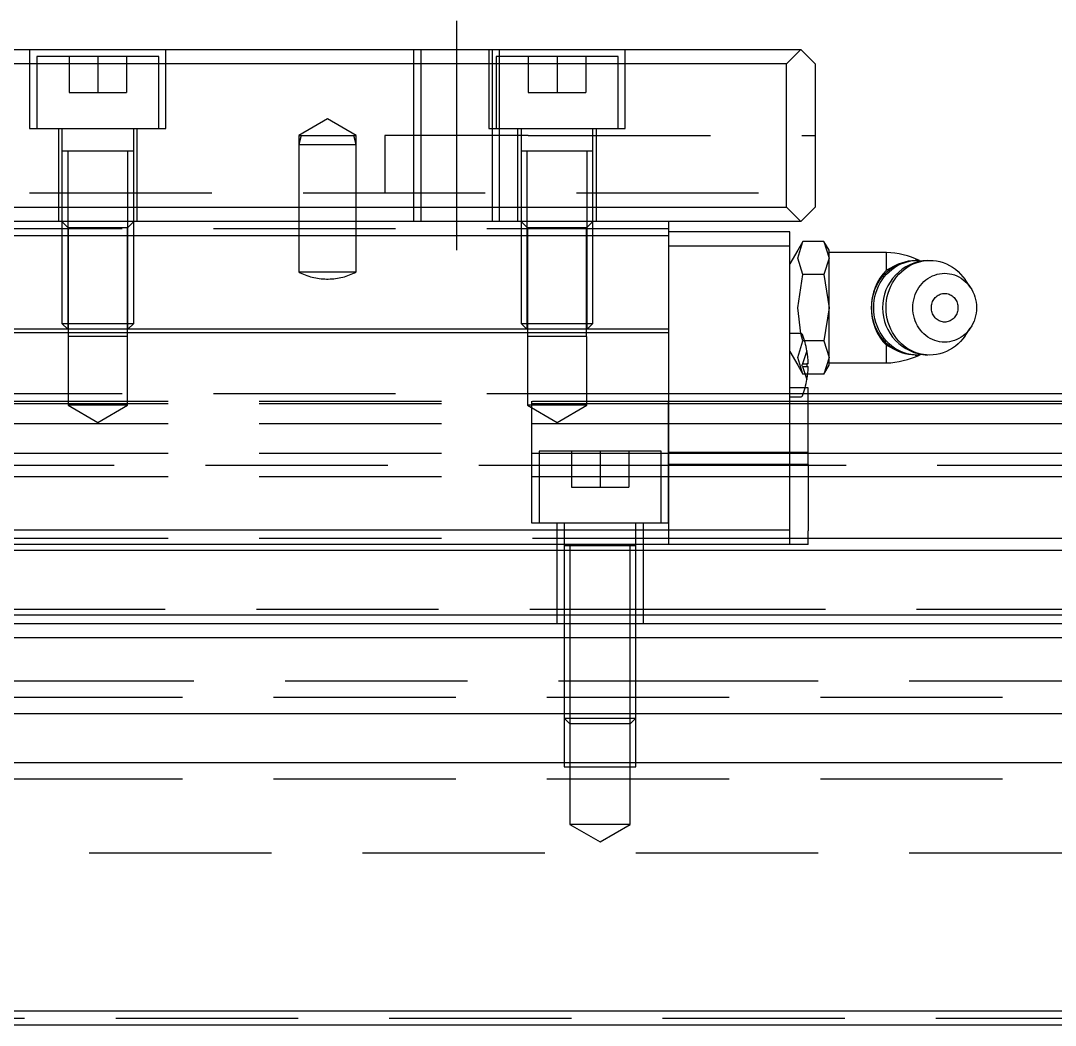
# Model space of a CAD drawing. Extents: x -8 to 822, y -347 to 120.
# Drawn here: x 279.6 to 351.7, y -256.7 to -186.7 of the extents above; entities that cross this region are included whole.
import ezdxf

# ---------------------------------------------------------------- set-up
doc = ezdxf.new("R2010")
doc.units = 0
doc.linetypes.add('CENTER', pattern=[50.8, 31.75, -6.35, 6.35, -6.35])
doc.linetypes.add('DASHED', pattern=[19.05, 12.7, -6.35])
doc.layers.get('0').update_dxf_attribs({"linetype": 'CONTINUOUS'})
doc.layers.add('CENTER', color=1, linetype='CENTER')

msp = doc.modelspace()

# ---------------------------------------------------------------- linework, layer by layer
at = {"color": 7, "linetype": 'CONTINUOUS'}
for p, q in [((186, -188.653), (334, -188.653)), ((334, -188.653), (333, -189.653)), ((335, -189.653), (334, -188.653)), ((333, -189.653), (187, -189.653)), ((333, -199.653), (333, -189.653)), ((335, -189.653), (335, -199.653)), ((187, -199.653), (333, -199.653)), ((333, -199.653), (334, -200.653)), ((334, -200.653), (335, -199.653)), ((334, -200.653), (186, -200.653)), ((324.8, -201.653), (324.8, -200.653)), ((324.8, -201.653), (277.2, -201.653)), ((333.232, -201.353), (324.8, -201.353)), ((324.8, -208.153), (324.8, -201.653)), ((333.232, -202.353), (333.232, -201.353)), ((333.232, -202.353), (324.8, -202.353)), ((333.232, -222.153), (333.232, -202.353)), ((334.135, -202.034), (333.778, -202.653)), ((333.778, -203.189), (334.135, -202.034)), ((335.6, -202.034), (334.135, -202.034)), ((335.6, -202.034), (335.599, -202.033)), ((335.957, -202.653), (335.6, -202.034)), ((335.6, -202.034), (335.957, -203.189)), ((333.778, -202.653), (333.232, -203.598)), ((334.135, -204.343), (333.778, -203.189)), ((335.957, -203.189), (335.6, -204.343)), ((335.957, -203.189), (335.957, -202.653)), ((339.957, -202.803), (335.957, -202.803)), ((335.957, -206.653), (335.957, -203.189)), ((339.957, -204.04), (339.957, -202.803)), ((340.718, -203.644), (339.957, -204.04)), ((339.989, -204.143), (340.177, -203.983)), ((340.142, -204.143), (340.33, -203.983)), ((340.177, -203.983), (340.376, -203.839)), ((340.33, -203.983), (340.529, -203.839)), ((340.376, -203.839), (340.585, -203.712)), ((340.529, -203.839), (340.738, -203.712)), ((340.585, -203.712), (340.802, -203.604)), ((340.738, -203.712), (340.955, -203.604)), ((340.802, -203.604), (341.027, -203.514)), ((340.955, -203.604), (341.18, -203.514)), ((341.001, -204.143), (341.189, -203.983)), ((341.027, -203.514), (341.257, -203.444)), ((341.18, -203.514), (341.41, -203.444)), ((341.189, -203.983), (341.388, -203.839)), ((341.257, -203.444), (341.492, -203.393)), ((341.388, -203.839), (341.597, -203.712)), ((341.41, -203.444), (341.645, -203.393)), ((341.492, -203.393), (341.729, -203.363)), ((341.597, -203.712), (341.815, -203.604)), ((341.645, -203.393), (341.883, -203.363)), ((341.729, -203.363), (341.969, -203.353)), ((341.815, -203.604), (342.039, -203.514)), ((341.883, -203.363), (342.122, -203.353)), ((342.122, -203.353), (341.969, -203.353)), ((342.039, -203.514), (342.27, -203.444)), ((342.122, -203.353), (342.534, -203.383)), ((342.27, -203.444), (342.504, -203.393)), ((342.504, -203.393), (342.742, -203.363)), ((342.742, -203.363), (342.981, -203.353)), ((342.981, -203.353), (343.219, -203.363)), ((343.219, -203.363), (343.455, -203.393)), ((343.455, -203.393), (343.688, -203.442)), ((343.688, -203.442), (343.916, -203.512)), ((343.916, -203.512), (344.14, -203.6)), ((344.14, -203.6), (344.356, -203.707)), ((344.356, -203.707), (344.563, -203.832)), ((344.563, -203.832), (344.762, -203.974)), ((344.762, -203.974), (344.949, -204.132)), ((333.778, -206.653), (334.135, -204.343)), ((335.6, -204.343), (334.135, -204.343)), ((335.6, -204.343), (335.957, -206.653)), ((339.369, -204.928), (339.502, -204.713)), ((339.502, -204.713), (339.65, -204.51)), ((339.522, -204.928), (339.655, -204.713)), ((339.65, -204.51), (339.813, -204.319)), ((339.655, -204.713), (339.803, -204.51)), ((339.803, -204.51), (339.966, -204.319)), ((339.813, -204.319), (339.989, -204.143)), ((339.966, -204.319), (340.142, -204.143)), ((340.382, -204.928), (340.515, -204.713)), ((340.515, -204.713), (340.663, -204.51)), ((340.663, -204.51), (340.826, -204.319)), ((340.826, -204.319), (341.001, -204.143)), ((342.57, -204.832), (342.707, -204.715)), ((342.707, -204.715), (342.851, -204.61)), ((342.851, -204.61), (343.002, -204.518)), ((343.002, -204.518), (343.159, -204.438)), ((343.159, -204.438), (343.322, -204.373)), ((343.322, -204.373), (343.489, -204.321)), ((343.489, -204.321), (343.659, -204.284)), ((343.659, -204.284), (343.831, -204.261)), ((343.831, -204.261), (344.005, -204.253)), ((344.005, -204.253), (344.178, -204.259)), ((344.178, -204.259), (344.351, -204.28)), ((344.351, -204.28), (344.521, -204.316)), ((344.521, -204.316), (344.688, -204.366)), ((344.688, -204.366), (344.852, -204.43)), ((344.852, -204.43), (345.01, -204.508)), ((344.949, -204.132), (345.124, -204.305)), ((345.01, -204.508), (345.162, -204.599)), ((345.124, -204.305), (345.287, -204.493)), ((345.162, -204.599), (345.307, -204.702)), ((345.287, -204.493), (345.435, -204.694)), ((345.307, -204.702), (345.444, -204.818)), ((345.799, -205.228), (345.435, -204.694)), ((339.069, -205.633), (339.152, -205.39)), ((339.152, -205.39), (339.252, -205.155)), ((339.222, -205.633), (339.305, -205.39)), ((339.252, -205.155), (339.369, -204.928)), ((339.305, -205.39), (339.405, -205.155)), ((339.405, -205.155), (339.522, -204.928)), ((340.082, -205.633), (340.165, -205.39)), ((340.165, -205.39), (340.265, -205.155)), ((340.265, -205.155), (340.382, -204.928)), ((342.038, -205.566), (342.122, -205.402)), ((342.122, -205.402), (342.218, -205.246)), ((342.218, -205.246), (342.326, -205.098)), ((342.326, -205.098), (342.443, -204.959)), ((342.443, -204.959), (342.57, -204.832)), ((345.444, -204.818), (345.572, -204.944)), ((345.572, -204.944), (345.691, -205.081)), ((345.691, -205.081), (345.799, -205.228)), ((345.799, -205.228), (345.898, -205.386)), ((345.898, -205.386), (345.985, -205.552)), ((338.929, -206.394), (338.957, -206.136)), ((338.957, -206.136), (339.004, -205.882)), ((339.004, -205.882), (339.069, -205.633)), ((339.082, -206.394), (339.111, -206.136)), ((339.111, -206.136), (339.157, -205.882)), ((339.157, -205.882), (339.222, -205.633)), ((339.942, -206.394), (339.97, -206.136)), ((339.97, -206.136), (340.017, -205.882)), ((340.017, -205.882), (340.082, -205.633)), ((341.825, -206.278), (341.858, -206.094)), ((341.858, -206.094), (341.905, -205.913)), ((341.905, -205.913), (341.965, -205.737)), ((341.965, -205.737), (342.038, -205.566)), ((343.177, -206.23), (343.215, -206.153)), ((343.215, -206.153), (343.258, -206.079)), ((343.258, -206.079), (343.307, -206.01)), ((343.307, -206.01), (343.361, -205.946)), ((343.361, -205.946), (343.421, -205.887)), ((343.421, -205.887), (343.485, -205.834)), ((343.485, -205.834), (343.553, -205.787)), ((343.553, -205.787), (343.624, -205.746)), ((343.624, -205.746), (343.699, -205.713)), ((343.699, -205.713), (343.776, -205.687)), ((343.776, -205.687), (343.854, -205.668)), ((343.854, -205.668), (343.934, -205.656)), ((343.934, -205.656), (344.015, -205.653)), ((344.015, -205.653), (344.095, -205.656)), ((344.095, -205.656), (344.175, -205.668)), ((344.175, -205.668), (344.254, -205.687)), ((344.254, -205.687), (344.331, -205.713)), ((344.331, -205.713), (344.405, -205.746)), ((344.405, -205.746), (344.477, -205.787)), ((344.477, -205.787), (344.545, -205.834)), ((344.545, -205.834), (344.609, -205.887)), ((344.609, -205.887), (344.668, -205.946)), ((344.668, -205.946), (344.722, -206.01)), ((344.722, -206.01), (344.771, -206.079)), ((344.771, -206.079), (344.815, -206.153)), ((344.815, -206.153), (344.852, -206.23)), ((345.985, -205.552), (346.059, -205.724)), ((346.059, -205.724), (346.121, -205.903)), ((346.121, -205.903), (346.169, -206.086)), ((346.169, -206.086), (346.204, -206.273)), ((334, -208.451), (333.778, -206.653)), ((335.957, -206.653), (335.6, -208.962)), ((335.957, -210.117), (335.957, -206.653)), ((338.92, -206.653), (338.929, -206.394)), ((338.929, -206.912), (338.92, -206.653)), ((338.957, -207.169), (338.929, -206.912)), ((339.073, -206.653), (339.082, -206.394)), ((339.082, -206.912), (339.073, -206.653)), ((339.111, -207.169), (339.082, -206.912)), ((339.933, -206.653), (339.942, -206.394)), ((339.942, -206.912), (339.933, -206.653)), ((339.97, -207.169), (339.942, -206.912)), ((341.797, -206.653), (341.804, -206.465)), ((341.804, -206.84), (341.797, -206.653)), ((341.804, -206.465), (341.825, -206.278)), ((341.825, -207.027), (341.804, -206.84)), ((343.091, -206.653), (343.094, -206.566)), ((343.094, -206.74), (343.091, -206.653)), ((343.094, -206.566), (343.105, -206.479)), ((343.105, -206.826), (343.094, -206.74)), ((343.105, -206.479), (343.122, -206.394)), ((343.122, -206.912), (343.105, -206.826)), ((343.122, -206.394), (343.147, -206.311)), ((343.147, -206.995), (343.122, -206.912)), ((343.147, -206.311), (343.177, -206.23)), ((344.852, -206.23), (344.883, -206.311)), ((344.883, -206.311), (344.907, -206.394)), ((344.907, -206.912), (344.883, -206.995)), ((344.907, -206.394), (344.925, -206.479)), ((344.925, -206.826), (344.907, -206.912)), ((344.925, -206.479), (344.935, -206.566)), ((344.935, -206.74), (344.925, -206.826)), ((344.935, -206.566), (344.939, -206.653)), ((344.939, -206.653), (344.935, -206.74)), ((346.204, -206.273), (346.225, -206.462)), ((346.225, -206.843), (346.204, -207.032)), ((346.225, -206.462), (346.232, -206.653)), ((346.232, -206.653), (346.225, -206.843)), ((339.004, -207.423), (338.957, -207.169)), ((339.069, -207.672), (339.004, -207.423)), ((339.157, -207.423), (339.111, -207.169)), ((339.222, -207.672), (339.157, -207.423)), ((340.017, -207.423), (339.97, -207.169)), ((340.082, -207.672), (340.017, -207.423)), ((341.858, -207.211), (341.825, -207.027)), ((341.905, -207.392), (341.858, -207.211)), ((341.965, -207.569), (341.905, -207.392)), ((342.038, -207.739), (341.965, -207.569)), ((343.177, -207.075), (343.147, -206.995)), ((343.215, -207.153), (343.177, -207.075)), ((343.258, -207.226), (343.215, -207.153)), ((343.307, -207.295), (343.258, -207.226)), ((343.361, -207.36), (343.307, -207.295)), ((343.421, -207.419), (343.361, -207.36)), ((343.485, -207.472), (343.421, -207.419)), ((343.553, -207.519), (343.485, -207.472)), ((343.624, -207.559), (343.553, -207.519)), ((343.699, -207.592), (343.624, -207.559)), ((343.776, -207.619), (343.699, -207.592)), ((343.854, -207.637), (343.776, -207.619)), ((343.934, -207.649), (343.854, -207.637)), ((344.175, -207.637), (344.095, -207.649)), ((344.254, -207.619), (344.175, -207.637)), ((344.331, -207.592), (344.254, -207.619)), ((344.405, -207.559), (344.331, -207.592)), ((344.477, -207.519), (344.405, -207.559)), ((344.545, -207.472), (344.477, -207.519)), ((344.609, -207.419), (344.545, -207.472)), ((344.668, -207.36), (344.609, -207.419)), ((344.722, -207.295), (344.668, -207.36)), ((344.771, -207.226), (344.722, -207.295)), ((344.815, -207.153), (344.771, -207.226)), ((344.852, -207.075), (344.815, -207.153)), ((344.883, -206.995), (344.852, -207.075)), ((346.059, -207.581), (345.985, -207.754)), ((346.121, -207.403), (346.059, -207.581)), ((346.169, -207.219), (346.121, -207.403)), ((346.204, -207.032), (346.169, -207.219)), ((324.8, -208.153), (277.2, -208.153)), ((324.8, -208.403), (324.8, -208.153)), ((339.152, -207.916), (339.069, -207.672)), ((339.252, -208.151), (339.152, -207.916)), ((339.305, -207.916), (339.222, -207.672)), ((339.369, -208.377), (339.252, -208.151)), ((339.405, -208.151), (339.305, -207.916)), ((339.522, -208.377), (339.405, -208.151)), ((340.165, -207.916), (340.082, -207.672)), ((340.265, -208.151), (340.165, -207.916)), ((340.382, -208.377), (340.265, -208.151)), ((342.122, -207.903), (342.038, -207.739)), ((342.218, -208.06), (342.122, -207.903)), ((342.326, -208.208), (342.218, -208.06)), ((342.443, -208.346), (342.326, -208.208)), ((342.57, -208.474), (342.443, -208.346)), ((344.015, -207.653), (343.934, -207.649)), ((344.095, -207.649), (344.015, -207.653)), ((345.435, -208.612), (345.799, -208.077)), ((345.572, -208.361), (345.444, -208.488)), ((345.691, -208.224), (345.572, -208.361)), ((345.799, -208.077), (345.691, -208.224)), ((345.898, -207.92), (345.799, -208.077)), ((345.985, -207.754), (345.898, -207.92)), ((324.8, -208.403), (277.2, -208.403)), ((324.8, -222.153), (324.8, -208.403)), ((334.014, -208.453), (333.232, -208.453)), ((335.6, -208.962), (334.257, -208.962)), ((335.6, -208.962), (335.957, -210.117)), ((339.502, -208.592), (339.369, -208.377)), ((339.65, -208.796), (339.502, -208.592)), ((339.655, -208.592), (339.522, -208.377)), ((339.813, -208.986), (339.65, -208.796)), ((339.803, -208.796), (339.655, -208.592)), ((339.966, -208.986), (339.803, -208.796)), ((339.989, -209.162), (339.813, -208.986)), ((340.142, -209.162), (339.966, -208.986)), ((340.515, -208.592), (340.382, -208.377)), ((340.663, -208.796), (340.515, -208.592)), ((340.826, -208.986), (340.663, -208.796)), ((341.001, -209.162), (340.826, -208.986)), ((342.707, -208.591), (342.57, -208.474)), ((342.851, -208.695), (342.707, -208.591)), ((343.002, -208.788), (342.851, -208.695)), ((343.159, -208.867), (343.002, -208.788)), ((343.322, -208.933), (343.159, -208.867)), ((343.489, -208.984), (343.322, -208.933)), ((343.659, -209.022), (343.489, -208.984)), ((343.831, -209.044), (343.659, -209.022)), ((344.005, -209.053), (343.831, -209.044)), ((344.178, -209.046), (344.005, -209.053)), ((344.351, -209.025), (344.178, -209.046)), ((344.521, -208.989), (344.351, -209.025)), ((344.688, -208.939), (344.521, -208.989)), ((344.852, -208.875), (344.688, -208.939)), ((345.01, -208.797), (344.852, -208.875)), ((345.124, -209), (344.949, -209.174)), ((345.162, -208.707), (345.01, -208.797)), ((345.287, -208.812), (345.124, -209)), ((345.307, -208.603), (345.162, -208.707)), ((345.435, -208.612), (345.287, -208.812)), ((345.444, -208.488), (345.307, -208.603)), ((339.957, -209.265), (340.717, -209.662)), ((339.957, -210.503), (339.957, -209.265)), ((340.177, -209.322), (339.989, -209.162)), ((340.33, -209.322), (340.142, -209.162)), ((340.376, -209.466), (340.177, -209.322)), ((340.529, -209.466), (340.33, -209.322)), ((340.585, -209.593), (340.376, -209.466)), ((340.738, -209.593), (340.529, -209.466)), ((340.802, -209.701), (340.585, -209.593)), ((340.955, -209.701), (340.738, -209.593)), ((341.027, -209.791), (340.802, -209.701)), ((341.18, -209.791), (340.955, -209.701)), ((341.189, -209.323), (341.001, -209.162)), ((341.257, -209.862), (341.027, -209.791)), ((341.41, -209.862), (341.18, -209.791)), ((341.388, -209.466), (341.189, -209.323)), ((341.597, -209.593), (341.388, -209.466)), ((341.815, -209.702), (341.597, -209.593)), ((342.039, -209.791), (341.815, -209.702)), ((342.27, -209.862), (342.039, -209.791)), ((343.917, -209.794), (343.688, -209.863)), ((344.14, -209.705), (343.917, -209.794)), ((344.356, -209.598), (344.14, -209.705)), ((344.564, -209.474), (344.356, -209.598)), ((344.762, -209.332), (344.564, -209.474)), ((344.949, -209.174), (344.762, -209.332)), ((335.957, -210.117), (335.6, -211.271)), ((335.957, -210.653), (335.957, -210.117)), ((335.957, -210.503), (339.957, -210.503)), ((341.492, -209.912), (341.257, -209.862)), ((341.645, -209.912), (341.41, -209.862)), ((341.729, -209.943), (341.492, -209.912)), ((341.883, -209.943), (341.645, -209.912)), ((341.969, -209.953), (341.729, -209.943)), ((342.122, -209.953), (341.883, -209.943)), ((341.969, -209.953), (342.122, -209.953)), ((342.534, -209.922), (342.122, -209.953)), ((342.505, -209.912), (342.27, -209.862)), ((342.742, -209.943), (342.505, -209.912)), ((342.982, -209.953), (342.742, -209.943)), ((343.219, -209.943), (342.982, -209.953)), ((343.455, -209.913), (343.219, -209.943)), ((343.688, -209.863), (343.455, -209.913)), ((334.416, -210.553), (334.416, -210.753)), ((334.498, -210.553), (334.416, -210.553)), ((334.416, -210.753), (334.498, -210.753)), ((335.6, -211.271), (335.957, -210.653)), ((335.6, -211.271), (334.467, -211.271)), ((335.599, -211.273), (335.6, -211.271)), ((334.5, -212.223), (334.291, -212.223)), ((334.5, -214.823), (334.5, -212.223)), ((448, -212.653), (334.5, -212.653)), ((333.232, -212.853), (334.014, -212.853)), ((334.5, -213.153), (520, -213.153)), ((334.5, -213.316), (520, -213.316)), ((334.5, -214.715), (520, -214.715)), ((334.5, -216.736), (334.5, -214.823)), ((334.5, -216.736), (333.232, -216.736)), ((334.5, -217.581), (334.5, -216.736)), ((334.5, -216.791), (520, -216.791)), ((334.5, -217.581), (333.232, -217.581)), ((334.5, -217.581), (334.5, -222.191)), ((334.5, -218.411), (520, -218.411)), ((324.8, -222.153), (277.2, -222.153)), ((333.232, -222.153), (324.8, -222.153)), ((324.8, -223.153), (324.8, -222.153)), ((333.232, -223.153), (333.232, -222.153)), ((334.5, -223.153), (334.5, -222.191)), ((334.5, -222.704), (520, -222.704)), ((324.8, -223.153), (277.2, -223.153)), ((322.5, -223.253), (317.5, -223.253)), ((333.232, -223.153), (324.8, -223.153)), ((334.5, -223.153), (333.232, -223.153)), ((0, -223.553), (520, -223.553)), ((0, -228.053), (520, -228.053)), ((1, -228.653), (519, -228.653)), ((518, -229.653), (2, -229.653)), ((518, -234.953), (2, -234.953)), ((518, -238.353), (2, -238.353)), ((2, -255.653), (518, -255.653)), ((519, -256.653), (1, -256.653))]:
    msp.add_line(p, q, dxfattribs=at)
at = {"color": 3, "linetype": 'DASHED'}
for p, q in [((280.25, -188.653), (280.25, -194.153)), ((289.75, -194.153), (289.75, -188.653)), ((307, -188.653), (307, -200.653)), ((307.5, -188.653), (307.5, -200.653)), ((312.25, -188.653), (312.25, -194.153)), ((312.5, -200.653), (312.5, -188.653)), ((313, -189.153), (313, -188.653)), ((321.75, -194.153), (321.75, -188.653)), ((280.75, -189.153), (280.75, -194.153)), ((289.25, -189.153), (280.75, -189.153)), ((283, -189.153), (283, -191.653)), ((285, -189.153), (285, -191.653)), ((287, -189.153), (287, -191.653)), ((289.25, -194.153), (289.25, -189.153)), ((312.75, -189.153), (312.75, -194.153)), ((321.25, -189.153), (312.75, -189.153)), ((313, -194.153), (313, -189.153)), ((315, -189.153), (315, -191.653)), ((317, -189.153), (317, -191.653)), ((319, -189.153), (319, -191.653)), ((321.25, -194.153), (321.25, -189.153)), ((283, -191.653), (285, -191.653)), ((285, -191.653), (287, -191.653)), ((315, -191.653), (317, -191.653)), ((317, -191.653), (319, -191.653)), ((301, -193.498), (299, -194.653)), ((303, -194.653), (301, -193.498)), ((280.25, -194.153), (289.75, -194.153)), ((282.25, -194.153), (282.25, -200.653)), ((282.5, -194.153), (282.5, -195.753)), ((287.5, -195.753), (287.5, -194.153)), ((287.75, -200.653), (287.75, -194.153)), ((299, -194.653), (299, -195.283)), ((299.169, -194.653), (299, -195.283)), ((299, -194.653), (301, -194.653)), ((301, -194.653), (303, -194.653)), ((303, -195.283), (302.831, -194.653)), ((303, -195.283), (303, -194.653)), ((315, -194.653), (305, -194.653)), ((305, -194.653), (305, -198.653)), ((312.25, -194.153), (321.75, -194.153)), ((313, -200.653), (313, -194.153)), ((314.25, -194.153), (314.25, -200.653)), ((314.5, -194.153), (314.5, -195.753)), ((315, -194.653), (335, -194.653)), ((319.5, -195.753), (319.5, -194.153)), ((319.75, -200.653), (319.75, -194.153)), ((299, -195.283), (299, -200.653)), ((299, -195.283), (303, -195.283)), ((303, -200.653), (303, -195.283)), ((282.5, -195.748), (282.5, -195.753)), ((282.5, -195.753), (282.5, -195.758)), ((282.5, -195.753), (282.5, -200.653)), ((287.5, -195.753), (282.5, -195.753)), ((287.5, -195.753), (282.5, -195.753)), ((287.5, -195.753), (282.5, -195.753)), ((282.9, -195.753), (282.9, -200.653)), ((287.1, -200.653), (287.1, -195.753)), ((287.5, -195.753), (287.5, -195.748)), ((287.5, -195.758), (287.5, -195.753)), ((287.5, -200.653), (287.5, -195.753)), ((314.5, -195.748), (314.5, -195.753)), ((314.5, -195.753), (314.5, -195.758)), ((314.5, -195.753), (314.5, -200.653)), ((319.5, -195.753), (314.5, -195.753)), ((319.5, -195.753), (314.5, -195.753)), ((319.5, -195.753), (314.5, -195.753)), ((319.5, -195.753), (314.5, -195.753)), ((314.9, -195.753), (314.9, -200.653)), ((319.1, -200.653), (319.1, -195.753)), ((319.5, -195.753), (319.5, -195.748)), ((319.5, -195.758), (319.5, -195.753)), ((319.5, -200.653), (319.5, -195.753)), ((185, -198.653), (335, -198.653)), ((324.8, -201.153), (277.2, -201.153)), ((282.5, -200.653), (282.938, -201.091)), ((282.5, -200.653), (282.5, -207.753)), ((287.5, -200.653), (282.5, -200.653)), ((282.9, -200.653), (282.9, -208.153)), ((282.938, -201.091), (282.938, -208.653)), ((287.062, -201.091), (282.938, -201.091)), ((287.062, -201.091), (287.5, -200.653)), ((287.062, -208.653), (287.062, -201.091)), ((287.1, -208.153), (287.1, -200.653)), ((287.5, -207.753), (287.5, -200.653)), ((299, -200.653), (299, -204.153)), ((303, -204.153), (303, -200.653)), ((314.5, -200.653), (314.938, -201.091)), ((314.5, -200.653), (314.5, -207.753)), ((319.5, -200.653), (314.5, -200.653)), ((314.9, -200.653), (314.9, -208.153)), ((314.938, -201.091), (314.938, -208.653)), ((319.062, -201.091), (314.938, -201.091)), ((319.062, -201.091), (319.5, -200.653)), ((319.062, -208.653), (319.062, -201.091)), ((319.1, -208.153), (319.1, -200.653)), ((319.5, -207.753), (319.5, -200.653)), ((299, -204.153), (303, -204.153)), ((300.937, -204.653), (301.063, -204.653)), ((282.5, -207.753), (282.9, -208.153)), ((282.5, -207.753), (287.5, -207.753)), ((287.1, -208.153), (287.5, -207.753)), ((314.5, -207.753), (314.9, -208.153)), ((314.5, -207.753), (319.5, -207.753)), ((319.1, -208.153), (319.5, -207.753)), ((282.933, -208.653), (282.933, -213.453)), ((287.067, -208.653), (282.933, -208.653)), ((287.067, -213.453), (287.067, -208.653)), ((314.933, -208.653), (314.933, -213.453)), ((319.067, -208.653), (314.933, -208.653)), ((319.067, -213.453), (319.067, -208.653)), ((333.778, -210.117), (334.135, -208.962)), ((334.135, -208.962), (334, -208.451)), ((334.257, -208.962), (334.135, -208.962)), ((333.232, -209.708), (333.778, -210.653)), ((334.416, -209.654), (334.1, -210.553)), ((334.135, -211.271), (333.778, -210.117)), ((333.778, -210.653), (334.135, -211.271)), ((334.1, -210.553), (334.065, -210.653)), ((334.1, -210.753), (334.065, -210.653)), ((334.1, -210.553), (334.416, -210.553)), ((334.1, -210.753), (334.416, -211.651)), ((334.1, -210.753), (334.416, -210.753)), ((334.467, -211.271), (334.135, -211.271)), ((324.8, -212.653), (279, -212.653)), ((333.232, -212.653), (324.8, -212.653)), ((334.291, -212.223), (333.232, -212.223)), ((334.157, -212.653), (333.232, -212.653)), ((334.5, -212.653), (334.157, -212.653)), ((277.2, -213.153), (324.8, -213.153)), ((277.2, -213.316), (324.8, -213.316)), ((315.25, -221.653), (315.25, -213.153)), ((324.75, -213.153), (324.75, -221.653)), ((324.8, -213.153), (333.232, -213.153)), ((324.8, -213.316), (333.232, -213.316)), ((333.232, -213.153), (334.5, -213.153)), ((333.232, -213.316), (334.5, -213.316)), ((282.933, -213.453), (285, -214.646)), ((287.067, -213.453), (282.933, -213.453)), ((285, -214.646), (287.067, -213.453)), ((314.933, -213.453), (317, -214.646)), ((319.067, -213.453), (314.933, -213.453)), ((317, -214.646), (319.067, -213.453)), ((277.2, -214.715), (324.8, -214.715)), ((324.8, -214.715), (333.232, -214.715)), ((333.232, -214.715), (334.5, -214.715)), ((277.2, -216.791), (324.8, -216.791)), ((315.75, -216.653), (315.75, -221.653)), ((324.25, -216.653), (315.75, -216.653)), ((318, -216.653), (318, -219.153)), ((320, -216.653), (320, -219.153)), ((322, -216.653), (322, -219.153)), ((324.25, -221.653), (324.25, -216.653)), ((333.232, -216.736), (324.8, -216.736)), ((324.8, -216.791), (333.232, -216.791)), ((333.232, -216.791), (334.5, -216.791)), ((324.25, -217.653), (277.2, -217.653)), ((324.75, -217.653), (324.25, -217.653)), ((324.8, -217.653), (324.75, -217.653)), ((333.232, -217.581), (324.8, -217.581)), ((333.232, -217.653), (324.8, -217.653)), ((334.5, -217.653), (333.232, -217.653)), ((375.25, -217.653), (334.5, -217.653)), ((277.2, -218.411), (324.8, -218.411)), ((324.8, -218.411), (333.232, -218.411)), ((333.232, -218.411), (334.5, -218.411)), ((318, -219.153), (320, -219.153)), ((320, -219.153), (322, -219.153)), ((324.75, -221.653), (315.25, -221.653)), ((317, -223.153), (317, -221.653)), ((317.5, -221.653), (317.5, -223.153)), ((322.5, -223.153), (322.5, -221.653)), ((323, -221.653), (323, -223.153)), ((277.2, -222.704), (324.8, -222.704)), ((324.8, -222.704), (333.232, -222.704)), ((333.232, -222.704), (334.5, -222.704)), ((317, -228.653), (317, -223.153)), ((317.5, -223.153), (317.5, -223.253)), ((317.5, -223.248), (317.5, -223.253)), ((317.5, -223.253), (317.5, -228.653)), ((317.5, -223.253), (317.5, -223.258)), ((322.5, -223.253), (317.5, -223.253)), ((317.9, -223.253), (317.9, -228.653)), ((322.1, -228.653), (322.1, -223.253)), ((322.5, -223.253), (322.5, -223.153)), ((322.5, -223.253), (322.5, -223.248)), ((322.5, -228.653), (322.5, -223.253)), ((322.5, -223.258), (322.5, -223.253)), ((323, -223.153), (323, -228.653)), ((277, -227.653), (317, -227.653)), ((317, -227.653), (317.5, -227.653)), ((317.5, -227.653), (317.9, -227.653)), ((317.9, -227.653), (322.1, -227.653)), ((322.1, -227.653), (322.5, -227.653)), ((322.5, -227.653), (323, -227.653)), ((323, -227.653), (377, -227.653)), ((317.5, -228.653), (317.5, -234.953)), ((317.5, -228.653), (317.5, -234.953)), ((317.9, -228.653), (317.9, -234.953)), ((322.1, -234.953), (322.1, -228.653)), ((322.5, -234.953), (322.5, -228.653)), ((322.5, -234.953), (322.5, -228.653)), ((279, -232.653), (317.5, -232.653)), ((317.5, -232.653), (317.9, -232.653)), ((317.9, -232.653), (322.1, -232.653)), ((322.1, -232.653), (322.5, -232.653)), ((322.5, -232.653), (373.292, -232.653)), ((519.5, -233.803), (0.5, -233.803)), ((317.5, -234.953), (317.5, -235.253)), ((317.5, -234.953), (317.5, -235.253)), ((317.9, -234.953), (317.9, -235.653)), ((322.1, -235.653), (322.1, -234.953)), ((322.5, -235.253), (322.5, -234.953)), ((322.5, -235.253), (322.5, -234.953)), ((317.5, -235.253), (317.9, -235.653)), ((317.5, -235.253), (317.5, -238.353)), ((317.5, -235.253), (322.5, -235.253)), ((317.9, -235.653), (317.9, -238.653)), ((322.1, -235.653), (317.9, -235.653)), ((322.1, -235.653), (322.5, -235.253)), ((322.1, -238.653), (322.1, -235.653)), ((322.5, -238.353), (322.5, -235.253)), ((317.5, -238.353), (317.5, -238.653)), ((322.5, -238.653), (322.5, -238.353)), ((317.5, -238.653), (322.5, -238.653)), ((317.9, -238.653), (317.9, -242.653)), ((322.1, -242.653), (322.1, -238.653)), ((519.5, -239.503), (0.5, -239.503)), ((317.9, -242.653), (320, -243.865)), ((322.1, -242.653), (317.9, -242.653)), ((320, -243.865), (322.1, -242.653)), ((373.292, -244.653), (266.708, -244.653)), ((0.5, -256.153), (519.5, -256.153))]:
    msp.add_line(p, q, dxfattribs=at)
at = {"color": 7, "linetype": 'CONTINUOUS'}
for centre, radius, start, end in [((339.729, -208.798), 6, 65.106, 87.82141), ((342.403, -206.523), 3.485, 134.56639, 182.18458), ((342.981, -206.653), 3.3, 92.91343, 180.00002), ((342.373, -206.794), 3.456, 177.7054, 225.64142), ((342.981, -206.653), 3.3, 179.99998, 267.06257), ((334.014, -208.553), 0.1, 20.85059, 90), ((328.5, -210.653), 6, 9.59407, 20.85059), ((328.5, -210.653), 5.999, 0.95511, 9.57967), ((339.729, -204.507), 6, 272.17859, 294.894), ((328.5, -210.653), 5.999, 350.42033, 359.04489), ((328.5, -210.653), 6, 339.14941, 350.40593), ((334.014, -212.753), 0.1, 270, 339.14941)]:
    msp.add_arc(centre, radius, start, end, dxfattribs=at)
at = {"color": 3, "linetype": 'DASHED'}
for centre, start, end in [((300.937, -200.653), 241.03047, 270), ((301.063, -200.653), 270, 298.96953)]:
    msp.add_arc(centre, 4, start, end, dxfattribs=at)
at = {"layer": 'CENTER', "color": 1, "linetype": 'CENTER'}
msp.add_line((310, -186.653), (310, -202.653), dxfattribs=at)

doc.saveas('drawing.dxf')
